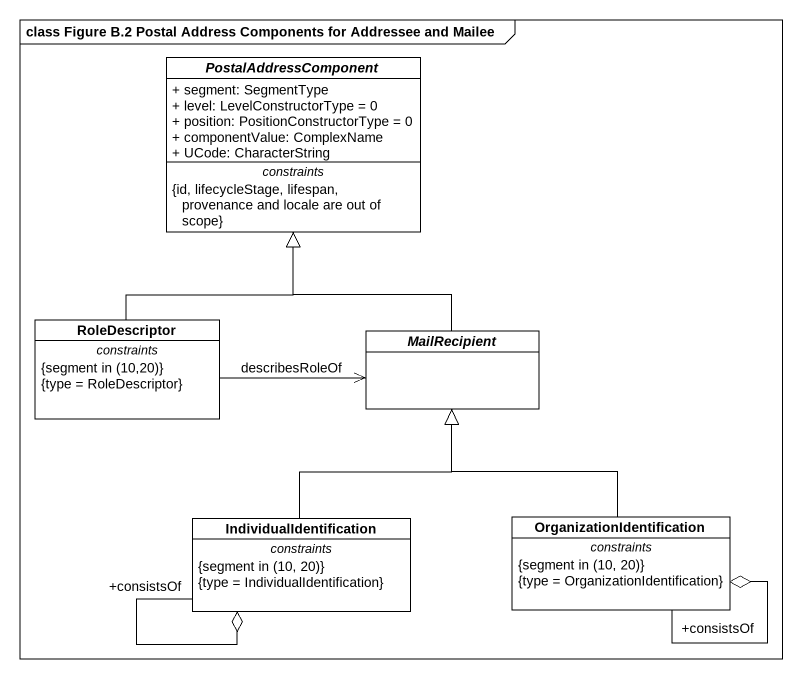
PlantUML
@startuml
mainframe class Figure B.2 Postal Address Components for Addressee and Mailee
hide circle
hide empty members
skinparam classAttributeIconSize 0
abstract class PostalAddressComponent #FFFFFF {
  + segment: SegmentType
  + level: LevelConstructorType = 0
  + position: PositionConstructorType = 0
  + componentValue: ComplexName
  + UCode: CharacterString
  -- constraints --
  {id, lifecycleStage, lifespan, provenance and locale are out of scope}
}
class RoleDescriptor #FFFFFF {
  -- constraints --
  {field} {segment in (10,20)}
  {type = RoleDescriptor}
}
abstract class MailRecipient #FFFFFF
class IndividualIdentification #FFFFFF {
  -- constraints --
  {field} {segment in (10, 20)}
  {type = IndividualIdentification}
}
class OrganizationIdentification #FFFFFF {
  -- constraints --
  {field} {segment in (10, 20)}
  {type = OrganizationIdentification}
}
RoleDescriptor -up-|> PostalAddressComponent
RoleDescriptor -right-> MailRecipient : describesRoleOf
MailRecipient -up-|> PostalAddressComponent
IndividualIdentification -up-|> MailRecipient
IndividualIdentification "+consistsOf" --o IndividualIdentification
OrganizationIdentification -up-|> MailRecipient
OrganizationIdentification "+consistsOf" --o OrganizationIdentification
@enduml
